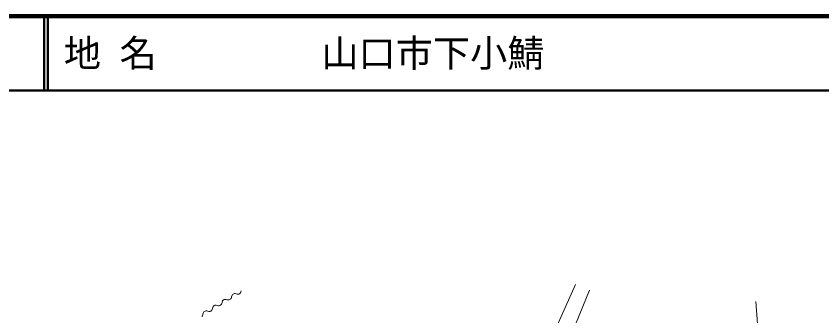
# Model space of a CAD drawing. Units: millimetres, scale not verified. Extents: x 40000 to 680000, y 20000 to 380000.
# Drawn here: x 363964 to 472354, y 339622 to 380000 of the extents above; entities that cross this region are included whole.
import ezdxf
from ezdxf.enums import TextEntityAlignment as Align

# ---------------------------------------------------------------- set-up
doc = ezdxf.new("R2010")
doc.units = ezdxf.units.MM
doc.header["$LTSCALE"] = 1000
for name, color, linetype, lineweight in [('M-BGD', 7, 'Continuous', 13), ('M-TTL', 2, 'Continuous', 140), ('M-TTL-LINE', 7, 'Continuous', 50)]:
    doc.layers.add(name, color=color, linetype=linetype, lineweight=lineweight)
doc.layers.add('M-TTL-TXT', color=7, linetype='Continuous')
doc.styles.add('ＭＳ ゴシック', font='')
doc.styles.get('ＭＳ ゴシック').set_extended_font_data('MS Gothic')

msp = doc.modelspace()

# ---------------------------------------------------------------- linework, layer by layer
at = {"layer": 'M-BGD'}
for p, q in [((393159, 342564), (393084, 342506)), ((393245, 342604), (393159, 342564)), ((393341, 342626), (393245, 342604)), ((393451, 342626), (393341, 342626)), ((393584, 342587), (393451, 342626)), ((393717, 342549), (393584, 342587)), ((393827, 342549), (393717, 342549)), ((393923, 342571), (393827, 342549)), ((394009, 342611), (393923, 342571)), ((394084, 342668), (394009, 342611)), ((394148, 342743), (394084, 342668)), ((394198, 342841), (394148, 342743)), ((394226, 342977), (394198, 342841)), ((391737, 341652), (391659, 341419)), ((391801, 341727), (391737, 341652)), ((391876, 341785), (391801, 341727)), ((391961, 341825), (391876, 341785)), ((392057, 341847), (391961, 341825)), ((392168, 341847), (392057, 341847)), ((392301, 341808), (392168, 341847)), ((392434, 341770), (392301, 341808)), ((392544, 341770), (392434, 341770)), ((392640, 341792), (392544, 341770)), ((392725, 341832), (392640, 341792)), ((392800, 341889), (392725, 341832)), ((392864, 341964), (392800, 341889)), ((392915, 342062), (392864, 341964)), ((392942, 342198), (392915, 342062)), ((393020, 342431), (392942, 342198)), ((393084, 342506), (393020, 342431)), ((390297, 340406), (390233, 340331)), ((390348, 340504), (390297, 340406)), ((390375, 340640), (390348, 340504)), ((390453, 340873), (390375, 340640)), ((390517, 340948), (390453, 340873)), ((390592, 341005), (390517, 340948)), ((390678, 341046), (390592, 341005)), ((390774, 341068), (390678, 341046)), ((390884, 341067), (390774, 341068)), ((391017, 341029), (390884, 341067)), ((391150, 340991), (391017, 341029)), ((391260, 340990), (391150, 340991)), ((391356, 341013), (391260, 340990)), ((391442, 341053), (391356, 341013)), ((391517, 341110), (391442, 341053)), ((391581, 341185), (391517, 341110)), ((391631, 341283), (391581, 341185)), ((391659, 341419), (391631, 341283)), ((389014, 339627), (388949, 339552)), ((389064, 339725), (389014, 339627)), ((389091, 339861), (389064, 339725)), ((389169, 340094), (389091, 339861)), ((389233, 340169), (389169, 340094)), ((389309, 340226), (389233, 340169)), ((389394, 340267), (389309, 340226)), ((389490, 340289), (389394, 340267)), ((389600, 340288), (389490, 340289)), ((389733, 340250), (389600, 340288)), ((389866, 340212), (389733, 340250)), ((389976, 340211), (389866, 340212)), ((390073, 340234), (389976, 340211)), ((390158, 340274), (390073, 340234)), ((390233, 340331), (390158, 340274))]:
    msp.add_line(p, q, dxfattribs=at)
for points in [[(429719, 320594), (431885, 327507), (439200, 343833)], [(441104, 343105), (433245, 323837), (432783, 319788)], [(463361, 314393), (464520, 316303), (465026, 318020), (465033, 320555), (463477, 341549)]]:
    msp.add_lwpolyline(points, dxfattribs=at)
at = {"layer": 'M-TTL'}
msp.add_line((680000, 380000), (40000, 380000), dxfattribs=at)
at = {"layer": 'M-TTL-LINE'}
for p, q in [((367750, 380000), (367750, 370000)), ((368250, 380000), (368250, 370000)), ((40000, 370000), (680000, 370000))]:
    msp.add_line(p, q, dxfattribs=at)

# ---------------------------------------------------------------- texts
at = {"layer": 'M-TTL-TXT', "style": 'ＭＳ ゴシック'}
for s, p in [('地 名', (370380, 375000)), ('山口市下小鯖', (405024, 375000))]:
    msp.add_text(s, height=3666, dxfattribs=at).set_placement(p, align=Align.MIDDLE_LEFT)

doc.saveas('drawing.dxf')
